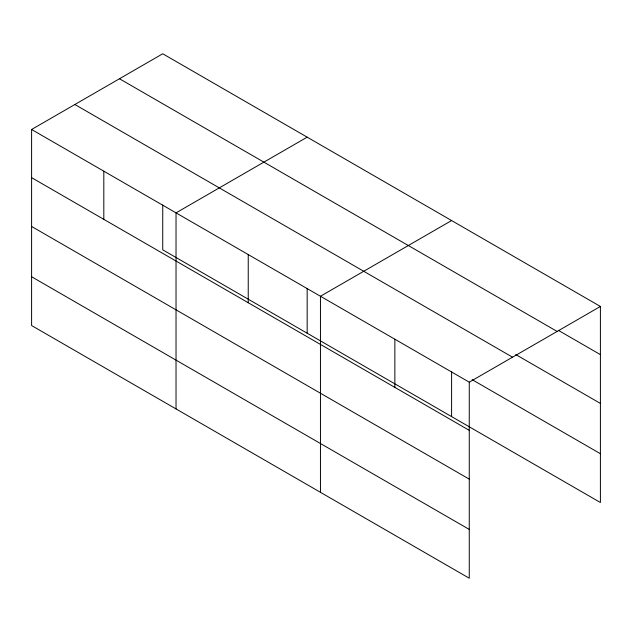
<?xml version="1.0" encoding="UTF-8"?>
<svg xmlns="http://www.w3.org/2000/svg" width="632" height="632" viewBox="0 0 632 632"><rect width="100%" height="100%" fill="white"/><g stroke="black" fill="none" stroke-linecap="round" stroke-linejoin="round"><path stroke-width="0.95" d="M469.26 479.143L469.26 382.17L31.6 129.489L31.6 325.543L469.26 578.225L469.26 479.143L31.6 226.461M162.74 204.934L162.74 249.83L600.4 502.511L600.4 306.457L162.74 53.775L31.6 129.489M307.168 137.16L176.028 212.873L176.028 408.928M451.596 220.544L320.456 296.258L320.456 492.312M469.26 382.17L600.4 306.457M558.498 330.433L600.4 354.623M119.464 78.755L557.124 331.437M515.736 354.544L600.4 403.429M74.876 104.501L512.536 357.183M472.12 379.65L600.4 453.713M31.6 177.655L469.26 430.337M31.6 276.745L469.26 529.426M451.596 371.703L451.596 416.599M394.858 339.21L394.858 387.384M307.168 288.318L307.168 333.214M248.242 254.562L248.242 302.736M103.814 171.177L103.814 219.351"/></g></svg>
